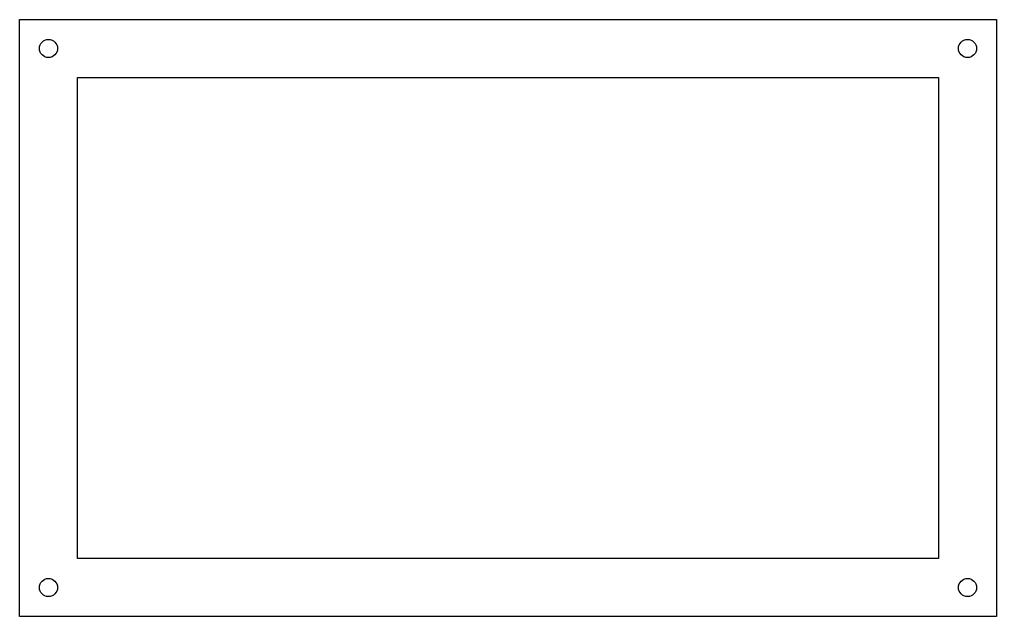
# Model space of a CAD drawing. Header units: metres. Extents: x 0 to 10.8, y 0 to 6.6.
import ezdxf

# ---------------------------------------------------------------- set-up
doc = ezdxf.new("R2010")
doc.units = ezdxf.units.M
for name, color, linetype in [('HOLES', 4, 'Continuous'), ('PERIMETER', 1, 'Continuous'), ('RABBET', 3, 'Continuous')]:
    doc.layers.add(name, color=color, linetype=linetype)

msp = doc.modelspace()

# ---------------------------------------------------------------- linework, layer by layer
at = {"layer": 'HOLES'}
for centre in [(0.32, 6.2784), (10.4784, 6.2784), (0.32, 0.32), (10.4784, 0.32)]:
    msp.add_circle(centre, 0.1, dxfattribs=at)
at = {"layer": 'PERIMETER'}
msp.add_lwpolyline([(0, 6.5984), (10.7984, 6.5984), (10.7984, 0), (0, 0), (0, 6.5984)], dxfattribs=at)
at = {"layer": 'RABBET'}
msp.add_lwpolyline([(0.64, 5.9584), (10.1584, 5.9584), (10.1584, 0.64), (0.64, 0.64), (0.64, 5.9584)], dxfattribs=at)

doc.saveas('drawing.dxf')
